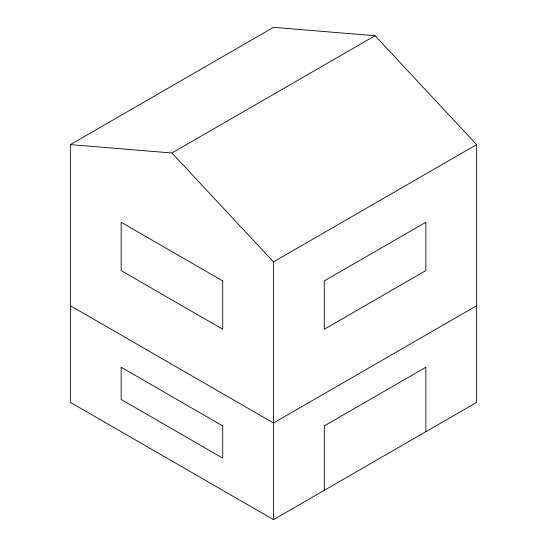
<?xml version="1.0" encoding="UTF-8"?>
<svg xmlns="http://www.w3.org/2000/svg" width="547" height="547" viewBox="0 0 547 547"><rect width="100%" height="100%" fill="white"/><g stroke="black" fill="none" stroke-linecap="round" stroke-linejoin="round"><path stroke-width="0.82" d="M70.372 144.627L273.5 27.35L375.064 35.726L476.628 144.627L476.628 402.373L273.5 519.65L70.372 402.373L70.372 144.627L171.936 152.996L375.064 35.726M273.5 519.65L273.5 261.897L476.628 144.627M476.628 305.718L273.5 422.995L70.372 305.718M171.936 152.996L273.5 261.897M425.846 431.692L425.846 367.256L324.282 425.894L324.282 490.331M425.846 222.273L324.282 280.912L324.282 329.239L425.846 270.601L425.846 222.273M222.718 280.912L121.154 222.273L121.154 270.601L222.718 329.239L222.718 280.912M222.718 425.894L121.154 367.256L121.154 399.474L222.718 458.112L222.718 425.894"/></g></svg>
